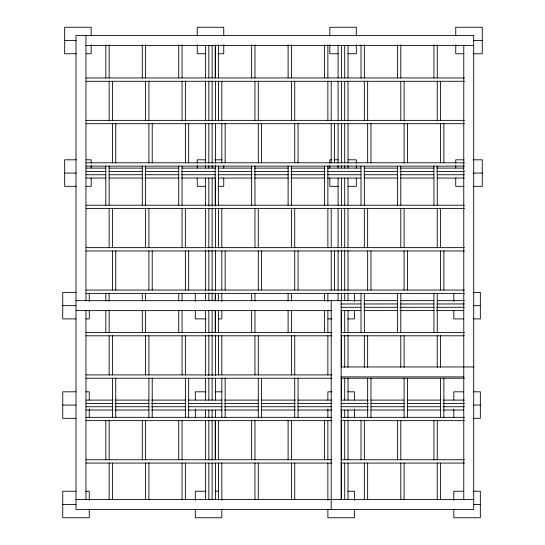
<?xml version="1.0" encoding="UTF-8"?>
<svg xmlns="http://www.w3.org/2000/svg" width="545" height="545" viewBox="0 0 545 545"><rect width="100%" height="100%" fill="white"/><g stroke="black" fill="none" stroke-linecap="round" stroke-linejoin="round"><path stroke-width="0.82" d="M64.664 40.507L76.266 40.507M473.142 40.507L482.257 40.507M85.947 45.48L473.707 45.48M76.266 53.764L64.664 53.764L64.664 27.25L91.178 27.25L91.178 35.534M86.212 53.764L91.178 53.764L91.178 44.649M205.52 53.764L197.236 53.764L197.236 44.649M217.946 53.764L223.75 53.764L223.75 44.649M338.091 53.764L329.8 53.764L329.8 44.649M348.03 53.764L356.314 53.764L356.314 44.649M464.027 53.764L455.743 53.764L455.743 44.649M473.142 53.764L482.257 53.764L482.257 27.25L455.743 27.25L455.743 35.534M86.117 77.955L464.442 77.955M86.117 81.273L464.442 81.273M86.117 120.377L464.442 120.377M86.117 123.695L464.442 123.695M76.266 159.814L64.664 159.814L64.664 186.329L76.266 186.329M86.212 159.814L91.178 159.814L91.178 163.132M205.52 159.814L197.236 159.814L197.236 163.132M214.635 159.814L222.094 159.814M331.462 159.814L329.8 159.814L329.8 163.132M333.942 159.814L338.091 159.814M348.03 159.814L356.314 159.814L356.314 163.132M464.027 159.814L455.743 159.814L455.743 163.132M473.142 159.814L482.257 159.814L482.257 186.329L473.142 186.329M86.117 162.798L464.442 162.798M86.117 166.116L464.442 166.116M86.035 168.105L105.594 168.105M109 168.105L142.17 168.105M145.57 168.105L178.74 168.105M182.146 168.105L215.452 168.105L215.452 165.551M217.864 168.105L251.885 168.105M254.44 168.105L288.462 168.105M291.016 168.105L325.038 168.105M327.586 168.105L360.756 168.105M364.162 168.105L397.332 168.105M399.88 168.105L433.902 168.105M436.456 168.105L463.672 168.105M86.035 171.416L105.669 171.416M109 171.416L142.225 171.416M145.57 171.416L178.787 171.416M181.335 171.416L215.343 171.416M217.864 171.416L251.899 171.416M254.44 171.416L288.462 171.416M291.003 171.416L325.038 171.416M327.565 171.416L360.756 171.416M364.121 171.416L397.332 171.416M399.88 171.416L433.902 171.416M436.456 171.416L464.442 171.416M64.664 173.072L76.266 173.072M473.142 173.072L482.257 173.072M86.117 174.734L105.744 174.734M109.075 174.734L142.286 174.734M144.834 174.734L178.828 174.734M181.335 174.734L215.37 174.734M217.891 174.734L251.906 174.734M254.447 174.734L288.455 174.734M290.996 174.734L325.011 174.734M327.538 174.734L360.722 174.734M364.08 174.734L397.278 174.734M400.623 174.734L433.834 174.734M437.165 174.734L464.442 174.734M86.199 178.045L105.744 178.045M109.143 178.045L142.286 178.045M144.834 178.045L178.828 178.045M181.376 178.045L215.452 178.011L215.452 206.112M217.918 178.045L251.906 178.045M254.46 178.045L288.448 178.045M290.996 178.045L324.99 178.045M327.538 178.045L360.681 178.045M364.08 178.045L397.223 178.045M400.623 178.045L433.766 178.045M437.165 178.045L464.354 178.045M86.212 186.329L91.178 186.329L91.178 178.045M205.52 186.329L197.236 186.329L197.236 178.045M217.946 186.329L223.75 186.329L223.75 178.045M338.091 186.329L329.8 186.329L329.8 178.045M348.03 186.329L356.314 186.329L356.314 178.045M464.027 186.329L455.743 186.329L455.743 178.045M86.117 205.22L464.442 205.22M86.117 208.537L464.442 208.537M86.117 247.641L464.442 247.641M86.117 250.959L464.442 250.959M86.117 290.063L464.442 290.063M76 292.386L62.743 292.386L62.743 318.9L76 318.9M473.707 292.386L480.336 292.386L480.336 318.9L473.707 318.9M86.117 293.38L464.442 293.38M76 300.67L360.708 300.636M364.115 300.636L397.271 300.636M400.67 300.636L433.827 300.636M437.226 300.636L464.429 300.636M341.136 303.987L360.708 303.947M364.08 303.987L397.271 303.947M400.623 303.987L433.827 303.947M437.165 303.987L464.429 303.947M62.743 305.643L76 305.643M473.707 305.643L480.336 305.643M341.136 307.298L360.756 307.298M364.08 307.298L397.332 307.298M399.88 307.298L433.902 307.298M436.456 307.298L464.354 307.298M76 310.616L331.837 310.616M341.197 310.616L360.756 310.616M364.162 310.616L397.332 310.616M399.88 310.616L433.902 310.616M436.456 310.616L463.672 310.616M85.947 318.9L89.257 318.9L89.257 310.616M206.085 318.9L195.314 318.9L195.314 310.616M218.511 318.9L221.829 318.9L221.829 310.616M327.879 318.9L332.021 318.9M347.764 318.9L354.393 318.9L354.393 310.616M463.761 318.9L453.822 318.9L453.822 310.616M86.117 332.484L331.816 332.484M341.163 332.484L464.442 332.484M86.117 335.802L331.816 335.802M341.163 335.802L464.442 335.802M341.136 366.955L473.707 366.955M86.117 374.906L331.816 374.906M341.136 376.895L463.761 376.895M86.117 378.223L331.816 378.223M341.163 378.223L464.442 378.223M76 391.814L62.743 391.814L62.743 418.322L76 418.322M85.947 391.814L89.257 391.814L89.257 400.098M206.085 391.814L195.314 391.814L195.314 400.098M215.2 391.814L221.829 391.814M332.021 391.814L327.879 391.814L327.879 400.098M347.764 391.814L354.393 391.814L354.393 400.098M463.761 391.814L453.822 391.814L453.822 400.098M473.707 391.814L480.336 391.814L480.336 418.322L473.707 418.322M86.171 400.098L112.515 400.098M115.063 400.098L149.051 400.098M151.605 400.098L185.593 400.098M188.148 400.098L222.135 400.098M224.683 400.098L258.677 400.098M261.225 400.098L295.22 400.098M297.768 400.098L331.762 400.098M341.109 400.098L368.297 400.098M370.852 400.098L403.995 400.098M407.387 400.098L440.53 400.098M443.085 400.098L464.326 400.098M86.09 403.409L112.515 403.409M114.995 403.409L149.051 403.409M151.551 403.409L185.593 403.409M188.107 403.409L222.135 403.409M224.663 403.409L258.677 403.409M261.219 403.409L295.227 403.409M297.768 403.409L331.782 403.409M341.109 403.409L368.338 403.409M370.852 403.409L404.049 403.409M407.387 403.409L440.605 403.409M443.085 403.409L464.408 403.409M62.743 405.064L76 405.064M473.707 405.064L480.336 405.064M86.001 406.727L112.44 406.727M114.92 406.727L148.996 406.727M151.496 406.727L185.559 406.727M188.066 406.727L222.115 406.727M224.642 406.727L258.671 406.727M261.212 406.727L295.233 406.727M297.774 406.727L331.81 406.727M341.136 406.727L368.386 406.727M370.893 406.727L404.104 406.727M407.449 406.727L440.68 406.727M443.153 406.727L464.408 406.727M86.001 410.038L112.372 410.038M114.92 410.038L148.942 410.038M151.496 410.038L185.518 410.038M188.066 410.038L222.088 410.038M224.642 410.038L258.664 410.038M261.212 410.038L295.233 410.038M297.788 410.038L331.81 410.038M341.163 410.038L368.386 410.038M370.934 410.038L404.104 410.038M407.51 410.038L440.68 410.038M443.228 410.038L463.645 410.038M86.117 417.327L331.816 417.327M341.163 417.327L464.442 417.327M86.117 420.645L331.816 420.645M341.163 420.645L464.442 420.645M86.117 459.748L331.816 459.748M341.163 459.748L464.442 459.748M86.117 463.066L331.816 463.066M341.163 463.066L464.442 463.066M76 491.236L62.743 491.236L62.743 517.75L89.257 517.75L89.257 509.466M85.947 491.236L89.257 491.236L89.257 500.351M206.085 491.236L195.314 491.236L195.314 500.351M215.2 491.236L218.511 491.236M347.764 491.236L354.393 491.236L354.393 500.351M463.761 491.236L453.822 491.236L453.822 500.351M473.707 491.236L480.336 491.236L480.336 517.75L453.822 517.75L453.822 509.466M76 499.52L473.707 499.52M62.743 504.493L76 504.493M473.707 504.493L480.336 504.493M463.761 45.48L463.761 499.52M455.743 165.619L455.743 168.105M453.822 293.217L453.822 301.501M453.822 409.213L453.822 417.497M443.875 123.695L443.875 162.798M443.875 250.959L443.875 290.063M443.875 378.223L443.875 417.327M440.564 81.273L440.564 120.377M440.564 123.695L440.564 162.798M440.564 208.537L440.564 247.641M440.564 250.959L440.564 290.063M440.564 335.802L440.564 367.255M440.564 378.223L440.564 417.327M440.564 463.066L440.564 499.622M437.247 44.799L437.247 77.955M437.247 81.273L437.247 120.377M437.247 166.116L437.247 205.22M437.247 208.537L437.247 247.641M437.247 293.38L437.247 332.484M437.247 335.802L437.247 367.255M437.247 420.645L437.247 459.748M437.247 463.066L437.247 499.622M433.936 44.799L433.936 77.955M433.936 166.116L433.936 205.22M433.936 293.38L433.936 332.484M433.936 420.645L433.936 459.748M407.422 123.695L407.422 162.798M407.422 250.959L407.422 290.063M407.422 378.223L407.422 417.327M404.104 81.273L404.104 120.377M404.104 123.695L404.104 162.798M404.104 208.537L404.104 247.641M404.104 250.959L404.104 290.063M404.104 335.802L404.104 367.255M404.104 378.223L404.104 417.327M404.104 463.066L404.104 499.622M400.793 44.799L400.793 77.955M400.793 81.273L400.793 120.377M400.793 166.116L400.793 205.22M400.793 208.537L400.793 247.641M400.793 293.38L400.793 332.484M400.793 335.802L400.793 367.255M400.793 420.645L400.793 459.748M400.793 463.066L400.793 499.622M397.475 44.799L397.475 77.955M397.475 166.116L397.475 205.22M397.475 293.38L397.475 332.484M397.475 420.645L397.475 459.748M370.968 123.695L370.968 162.798M370.968 250.959L370.968 290.063M370.968 378.223L370.968 417.327M367.65 81.273L367.65 120.377M367.65 123.695L367.65 162.798M367.65 208.537L367.65 247.641M367.65 250.959L367.65 290.063M367.65 335.802L367.65 367.255M367.65 378.223L367.65 417.327M367.65 463.066L367.65 499.622M364.339 44.799L364.339 77.955M364.339 81.273L364.339 120.377M364.339 166.116L364.339 205.22M364.339 208.537L364.339 247.641M364.339 293.38L364.339 332.484M364.339 335.802L364.339 367.255M364.339 420.645L364.339 459.748M364.339 463.066L364.339 499.622M361.022 44.799L361.022 77.955M361.022 166.116L361.022 205.22M361.022 293.38L361.022 332.484M361.022 420.645L361.022 459.748M356.314 35.534L356.314 27.25L329.8 27.25L329.8 35.534M356.314 165.619L356.314 168.105M354.393 293.217L354.393 301.501M354.393 409.213L354.393 417.497M354.393 509.466L354.393 517.75L327.879 517.75L327.879 509.466M348.023 45.48L348.023 77.84M348.023 81.246L348.023 120.418M348.023 123.824L348.023 162.996M348.023 165.551L348.023 168.105M348.023 178.065L348.023 205.315M348.023 208.721L348.023 247.893M348.023 250.448L348.023 290.471M348.023 293.026L348.023 300.69M348.023 310.616L348.023 332.559M348.023 335.093L348.023 367.173M348.023 378.148L348.023 400.098M348.023 410.038L348.023 417.633M348.023 420.168L348.023 459.844M348.023 463.223L348.023 499.52M344.706 45.48L344.706 77.84M344.706 81.246L344.706 120.418M344.706 123.824L344.706 162.996M344.706 165.551L344.706 168.105M344.706 178.065L344.706 205.315M344.706 208.721L344.706 247.893M344.706 250.448L344.706 290.471M344.706 293.026L344.706 300.69M344.706 310.616L344.706 332.559M344.706 335.093L344.706 367.173M344.706 378.148L344.706 400.098M344.706 410.038L344.706 417.633M344.706 420.168L344.706 459.844M344.706 463.223L344.706 499.52M341.395 45.48L341.395 77.84M341.395 81.246L341.395 120.418M341.395 123.824L341.395 162.996M341.395 165.551L341.395 168.105M341.395 178.065L341.395 205.315M341.395 208.721L341.395 247.893M341.395 250.448L341.395 290.471M341.395 293.026L341.395 300.69M341.395 310.616L341.395 332.559M341.395 335.093L341.395 367.173M341.395 378.148L341.395 400.098M341.395 410.038L341.395 417.633M341.395 420.168L341.395 459.844M341.395 463.223L341.395 499.52M341.136 300.67L341.136 499.52M338.077 45.48L338.077 77.84M338.077 81.246L338.077 120.418M338.077 123.824L338.077 162.996M338.077 165.551L338.077 168.105M338.077 178.065L338.077 205.315M338.077 208.721L338.077 247.893M338.077 250.448L338.077 290.471M338.077 293.026L338.077 300.69M334.507 123.695L334.507 162.798M334.507 250.959L334.507 290.063M331.197 81.273L331.197 120.377M331.197 123.695L331.197 162.798M331.197 208.537L331.197 247.641M331.197 250.959L331.197 290.063M331.197 300.67L331.197 509.466M329.8 165.619L329.8 168.105M327.879 44.799L327.879 77.955M327.879 81.273L327.879 120.377M327.879 166.116L327.879 205.22M327.879 208.537L327.879 247.641M327.879 293.217L327.879 301.501M327.879 310.384L327.879 332.484M327.879 335.802L327.879 374.906M327.879 409.213L327.879 417.497M327.879 420.645L327.879 459.748M327.879 463.066L327.879 500.351M324.568 44.799L324.568 77.955M324.568 166.116L324.568 205.22M324.568 293.38L324.568 301.031M324.568 310.384L324.568 332.484M324.568 420.645L324.568 459.748M298.054 123.695L298.054 162.798M298.054 250.959L298.054 290.063M298.054 378.223L298.054 417.327M294.736 81.273L294.736 120.377M294.736 123.695L294.736 162.798M294.736 208.537L294.736 247.641M294.736 250.959L294.736 290.063M294.736 335.802L294.736 374.906M294.736 378.223L294.736 417.327M294.736 463.066L294.736 499.622M291.425 44.799L291.425 77.955M291.425 81.273L291.425 120.377M291.425 166.116L291.425 205.22M291.425 208.537L291.425 247.641M291.425 293.38L291.425 301.031M291.425 310.384L291.425 332.484M291.425 335.802L291.425 374.906M291.425 420.645L291.425 459.748M291.425 463.066L291.425 499.622M288.107 44.799L288.107 77.955M288.107 166.116L288.107 205.22M288.107 293.38L288.107 301.031M288.107 310.384L288.107 332.484M288.107 420.645L288.107 459.748M261.593 123.695L261.593 162.798M261.593 250.959L261.593 290.063M261.593 378.223L261.593 417.327M258.282 81.273L258.282 120.377M258.282 123.695L258.282 162.798M258.282 208.537L258.282 247.641M258.282 250.959L258.282 290.063M258.282 335.802L258.282 374.906M258.282 378.223L258.282 417.327M258.282 463.066L258.282 499.622M254.965 44.799L254.965 77.955M254.965 81.273L254.965 120.377M254.965 166.116L254.965 205.22M254.965 208.537L254.965 247.641M254.965 293.38L254.965 301.031M254.965 310.384L254.965 332.484M254.965 335.802L254.965 374.906M254.965 420.645L254.965 459.748M254.965 463.066L254.965 499.622M251.654 44.799L251.654 77.955M251.654 166.116L251.654 205.22M251.654 293.38L251.654 301.031M251.654 310.384L251.654 332.484M251.654 420.645L251.654 459.748M225.14 123.695L225.14 162.798M225.14 250.959L225.14 290.063M225.14 378.223L225.14 417.327M223.75 35.534L223.75 27.25L197.236 27.25L197.236 35.534M223.75 165.619L223.75 168.105M221.829 81.273L221.829 120.377M221.829 123.695L221.829 162.798M221.829 208.537L221.829 247.641M221.829 250.959L221.829 290.063M221.829 293.217L221.829 301.501M221.829 335.802L221.829 374.906M221.829 378.223L221.829 417.497M221.829 463.066L221.829 500.351M221.829 509.466L221.829 517.75L195.314 517.75L195.314 509.466M218.511 44.799L218.511 77.955M218.511 81.273L218.511 120.377M218.511 166.116L218.511 205.22M218.511 208.537L218.511 247.641M218.511 293.38L218.511 301.031M218.511 310.384L218.511 332.484M218.511 335.802L218.511 374.906M218.511 420.645L218.511 459.748M218.511 463.066L218.511 499.622M215.452 45.48L215.452 77.84M215.452 81.246L215.452 120.418M215.452 123.824L215.452 162.996M215.452 208.667L215.452 247.839M215.452 250.393L215.452 290.417M215.452 292.972L215.452 300.636M215.452 310.616L215.452 332.559M215.452 335.093L215.452 375.614M215.452 378.148L215.452 400.098M215.452 410.038L215.452 417.633M215.452 420.168L215.452 459.844M215.452 463.223L215.452 499.52M215.2 44.799L215.2 77.955M215.2 166.116L215.2 205.22M215.2 293.38L215.2 301.031M215.2 310.384L215.2 332.484M215.2 420.645L215.2 459.748M212.141 45.48L212.141 77.84M212.141 81.246L212.141 120.418M212.141 123.824L212.141 162.996M212.141 165.551L212.141 168.105M212.141 178.011L212.141 206.112M212.141 208.667L212.141 247.839M212.141 250.393L212.141 290.417M212.141 292.972L212.141 300.636M212.141 310.616L212.141 332.559M212.141 335.093L212.141 375.614M212.141 378.148L212.141 400.098M212.141 410.038L212.141 417.633M212.141 420.168L212.141 459.844M212.141 463.223L212.141 499.52M208.824 45.48L208.824 77.84M208.824 81.246L208.824 120.418M208.824 123.824L208.824 162.996M208.824 165.551L208.824 168.105M208.824 178.011L208.824 206.112M208.824 208.667L208.824 247.839M208.824 250.393L208.824 290.417M208.824 292.972L208.824 300.636M208.824 310.616L208.824 332.559M208.824 335.093L208.824 375.614M208.824 378.148L208.824 400.098M208.824 410.038L208.824 417.633M208.824 420.168L208.824 459.844M208.824 463.223L208.824 499.52M205.513 45.48L205.513 77.84M205.513 81.246L205.513 120.418M205.513 123.824L205.513 162.996M205.513 165.551L205.513 168.105M205.513 178.011L205.513 206.112M205.513 208.667L205.513 247.839M205.513 250.393L205.513 290.417M205.513 292.972L205.513 300.636M205.513 310.616L205.513 332.559M205.513 335.093L205.513 375.614M205.513 378.148L205.513 400.098M205.513 410.038L205.513 417.633M205.513 420.168L205.513 459.844M205.513 463.223L205.513 499.52M197.236 165.619L197.236 168.105M195.314 293.217L195.314 301.501M195.314 409.213L195.314 417.497M188.686 123.695L188.686 162.798M188.686 250.959L188.686 290.063M188.686 378.223L188.686 417.327M185.368 81.273L185.368 120.377M185.368 123.695L185.368 162.798M185.368 208.537L185.368 247.641M185.368 250.959L185.368 290.063M185.368 335.802L185.368 374.906M185.368 378.223L185.368 417.327M185.368 463.066L185.368 499.622M182.057 44.799L182.057 77.955M182.057 81.273L182.057 120.377M182.057 166.116L182.057 205.22M182.057 208.537L182.057 247.641M182.057 293.38L182.057 301.031M182.057 310.384L182.057 332.484M182.057 335.802L182.057 374.906M182.057 420.645L182.057 459.748M182.057 463.066L182.057 499.622M178.74 44.799L178.74 77.955M178.74 166.116L178.74 205.22M178.74 293.38L178.74 301.031M178.74 310.384L178.74 332.484M178.74 420.645L178.74 459.748M152.225 123.695L152.225 162.798M152.225 250.959L152.225 290.063M152.225 378.223L152.225 417.327M148.914 81.273L148.914 120.377M148.914 123.695L148.914 162.798M148.914 208.537L148.914 247.641M148.914 250.959L148.914 290.063M148.914 335.802L148.914 374.906M148.914 378.223L148.914 417.327M148.914 463.066L148.914 499.622M145.597 44.799L145.597 77.955M145.597 81.273L145.597 120.377M145.597 166.116L145.597 205.22M145.597 208.537L145.597 247.641M145.597 293.38L145.597 301.031M145.597 310.384L145.597 332.484M145.597 335.802L145.597 374.906M145.597 420.645L145.597 459.748M145.597 463.066L145.597 499.622M142.286 44.799L142.286 77.955M142.286 166.116L142.286 205.22M142.286 293.38L142.286 301.031M142.286 310.384L142.286 332.484M142.286 420.645L142.286 459.748M115.772 123.695L115.772 162.798M115.772 250.959L115.772 290.063M115.772 378.223L115.772 417.327M112.461 81.273L112.461 120.377M112.461 123.695L112.461 162.798M112.461 208.537L112.461 247.641M112.461 250.959L112.461 290.063M112.461 335.802L112.461 374.906M112.461 378.223L112.461 417.327M112.461 463.066L112.461 499.622M109.143 44.799L109.143 77.955M109.143 81.273L109.143 120.377M109.143 166.116L109.143 205.22M109.143 208.537L109.143 247.641M109.143 293.38L109.143 301.031M109.143 310.384L109.143 332.484M109.143 335.802L109.143 374.906M109.143 420.645L109.143 459.748M109.143 463.066L109.143 499.622M105.832 44.799L105.832 77.955M105.832 166.116L105.832 205.22M105.832 293.38L105.832 301.031M105.832 310.384L105.832 332.484M105.832 420.645L105.832 459.748M91.178 165.619L91.178 168.105M89.257 293.217L89.257 301.501M89.257 409.213L89.257 417.497M85.947 35.534L85.947 300.67M85.947 310.616L85.947 499.52M473.707 35.534L76 35.534L76 509.466L473.707 509.466L473.707 35.534"/></g></svg>
